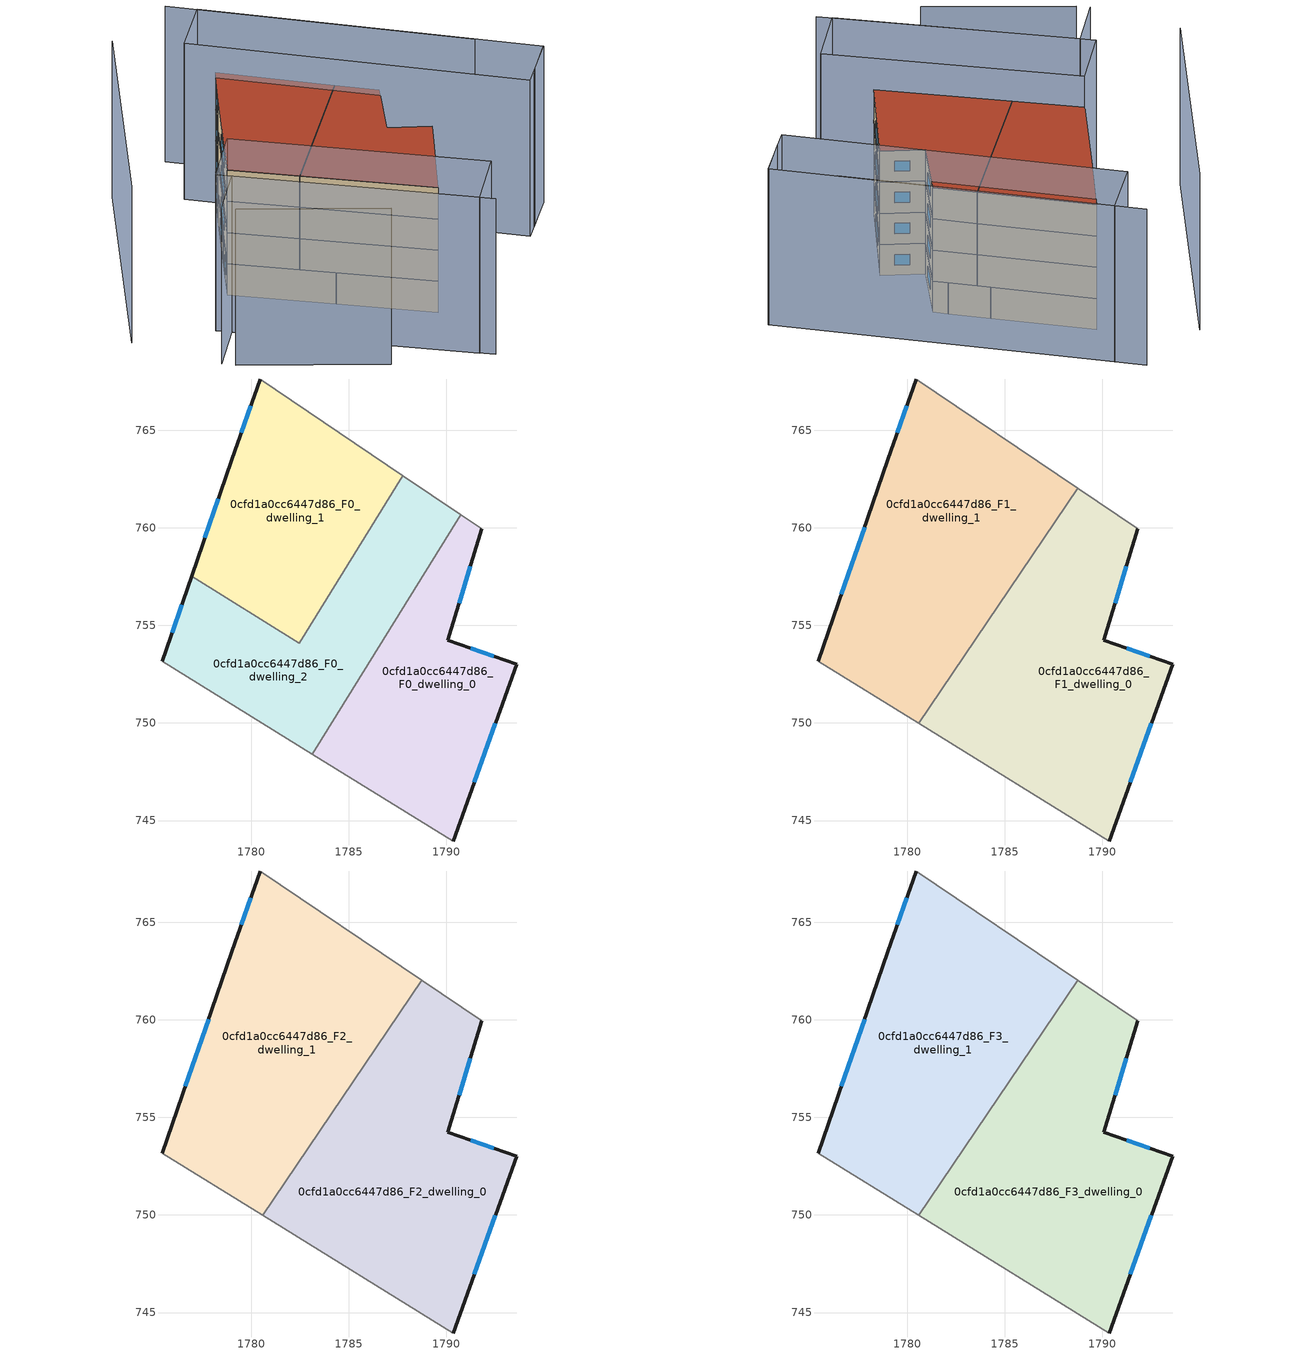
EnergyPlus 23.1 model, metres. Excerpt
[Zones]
0cfd1a0cc6447d86_F0_dwelling_0
 floor ground (EU_floor_Construction): 1791.81,759.95 1790.08,754.23 1793.6,753.01 1790.34,743.95 1783.14,748.41 1790.73,760.68 z0
 wall outside (EU_wall_Construction): 1790.34,743.95 1793.6,753.01 1790.08,754.23 1791.81,759.95 z0:3
 wall adiabatic (EU_wall_Construction): 1783.14,748.41 1790.34,743.95 / 1791.81,759.95 1790.73,760.68 z0:3
 wall to 0cfd1a0cc6447d86_F0_dwelling_2 (EU_wall_Construction): 1790.73,760.68 1783.14,748.41 z0:3
 window (EU_Window_Construction): 1792.43,753.42 1791.25,753.82 / 1791.43,746.97 1792.51,749.99 / 1790.66,756.14 1791.23,758.04 z1:2
0cfd1a0cc6447d86_F0_dwelling_1
 floor ground (EU_floor_Construction): 1787.77,762.68 1782.45,754.09 1776.94,757.51 1778.99,763.48 1780.46,767.63 z0
 wall outside (EU_wall_Construction): 1780.46,767.63 1778.99,763.48 1776.94,757.51 z0:3
 wall adiabatic (EU_wall_Construction): 1787.77,762.68 1780.46,767.63 z0:3
 wall to 0cfd1a0cc6447d86_F0_dwelling_2 (EU_wall_Construction): 1776.94,757.51 1782.45,754.09 1787.77,762.68 z0:3
 window (EU_Window_Construction): 1779.97,766.25 1779.48,764.86 / 1778.31,761.49 1777.62,759.5 z1:2
0cfd1a0cc6447d86_F0_dwelling_2
 floor ground (EU_floor_Construction): 1790.73,760.68 1783.14,748.41 1775.44,753.17 1776.94,757.51 1782.45,754.09 1787.77,762.68 z0
 wall outside (EU_wall_Construction): 1776.94,757.51 1775.44,753.17 z0:3
 wall adiabatic (EU_wall_Construction): 1790.73,760.68 1787.77,762.68 / 1775.44,753.17 1783.14,748.41 z0:3
 window (EU_Window_Construction): 1776.44,756.06 1775.94,754.62 z1:2
0cfd1a0cc6447d86_F1_dwelling_0
 floor to 0cfd1a0cc6447d86_F0_dwelling_0 (EU_floor_Construction): 1791.81,759.95 1790.08,754.23 1793.6,753.01 1790.34,743.95 1783.14,748.41 1790.73,760.68 z3
 floor to 0cfd1a0cc6447d86_F0_dwelling_2 (EU_floor_Construction): 1790.73,760.68 1783.14,748.41 1780.58,749.99 1788.72,762.04 z3
 wall outside (EU_wall_Construction): 1790.34,743.95 1793.6,753.01 1790.08,754.23 1791.81,759.95 z3:6
 wall adiabatic (EU_wall_Construction): 1780.58,749.99 1790.34,743.95 / 1791.81,759.95 1788.72,762.04 z3:6
 wall to 0cfd1a0cc6447d86_F1_dwelling_1 (EU_wall_Construction): 1788.72,762.04 1780.58,749.99 z3:6
 window (EU_Window_Construction): 1791.43,746.97 1792.51,749.99 / 1790.66,756.14 1791.23,758.04 / 1792.43,753.42 1791.25,753.82 z4:5
0cfd1a0cc6447d86_F1_dwelling_1
 floor to 0cfd1a0cc6447d86_F0_dwelling_1 (EU_floor_Construction): 1787.77,762.68 1782.45,754.09 1776.94,757.51 1778.99,763.48 1780.46,767.63 z3
 floor to 0cfd1a0cc6447d86_F0_dwelling_2 (EU_floor_Construction): 1788.72,762.04 1780.58,749.99 1775.44,753.17 1776.94,757.51 1782.45,754.09 1787.77,762.68 z3
 wall outside (EU_wall_Construction): 1780.46,767.63 1778.99,763.48 1775.44,753.17 z3:6
 wall adiabatic (EU_wall_Construction): 1788.72,762.04 1780.46,767.63 / 1775.44,753.17 1780.58,749.99 z3:6
 window (EU_Window_Construction): 1779.97,766.25 1779.48,764.86 / 1777.81,760.04 1776.62,756.61 z4:5
0cfd1a0cc6447d86_F2_dwelling_0
 floor to 0cfd1a0cc6447d86_F1_dwelling_0 (EU_floor_Construction): 1791.81,759.95 1790.08,754.23 1793.6,753.01 1790.34,743.95 1780.58,749.99 1788.72,762.04 z6
 wall outside (EU_wall_Construction): 1790.34,743.95 1793.6,753.01 1790.08,754.23 1791.81,759.95 z6:9
 wall adiabatic (EU_wall_Construction): 1780.58,749.99 1790.34,743.95 / 1791.81,759.95 1788.72,762.04 z6:9
 wall to 0cfd1a0cc6447d86_F2_dwelling_1 (EU_wall_Construction): 1788.72,762.04 1780.58,749.99 z6:9
 window (EU_Window_Construction): 1791.43,746.97 1792.51,749.99 / 1790.66,756.14 1791.23,758.04 / 1792.43,753.42 1791.25,753.82 z7:8
0cfd1a0cc6447d86_F2_dwelling_1
 floor to 0cfd1a0cc6447d86_F1_dwelling_1 (EU_floor_Construction): 1788.72,762.04 1780.58,749.99 1775.44,753.17 1778.99,763.48 1780.46,767.63 z6
 wall outside (EU_wall_Construction): 1780.46,767.63 1778.99,763.48 1775.44,753.17 z6:9
 wall adiabatic (EU_wall_Construction): 1788.72,762.04 1780.46,767.63 / 1775.44,753.17 1780.58,749.99 z6:9
 window (EU_Window_Construction): 1779.97,766.25 1779.48,764.86 / 1777.81,760.04 1776.62,756.61 z7:8
0cfd1a0cc6447d86_F3_dwelling_0
 floor to 0cfd1a0cc6447d86_F2_dwelling_0 (EU_floor_Construction): 1791.81,759.95 1790.08,754.23 1793.6,753.01 1790.34,743.95 1780.58,749.99 1788.72,762.04 z9
 wall outside (EU_wall_Construction): 1790.34,743.95 1793.6,753.01 1790.08,754.23 1791.81,759.95 z9:12
 wall adiabatic (EU_wall_Construction): 1780.58,749.99 1790.34,743.95 / 1791.81,759.95 1788.72,762.04 z9:12
 wall to 0cfd1a0cc6447d86_F3_dwelling_1 (EU_wall_Construction): 1788.72,762.04 1780.58,749.99 z9:12
 window (EU_Window_Construction): 1791.43,746.97 1792.51,749.99 / 1790.66,756.14 1791.23,758.04 / 1792.43,753.42 1791.25,753.82 z10:11
 roof outside (EU_roof_Construction): 1790.34,743.95 1793.6,753.01 1790.08,754.23 1791.81,759.95 1788.72,762.04 1780.58,749.99 z12
0cfd1a0cc6447d86_F3_dwelling_1
 floor to 0cfd1a0cc6447d86_F2_dwelling_1 (EU_floor_Construction): 1788.72,762.04 1780.58,749.99 1775.44,753.17 1778.99,763.48 1780.46,767.63 z9
 wall outside (EU_wall_Construction): 1780.46,767.63 1778.99,763.48 1775.44,753.17 z9:12
 wall adiabatic (EU_wall_Construction): 1788.72,762.04 1780.46,767.63 / 1775.44,753.17 1780.58,749.99 z9:12
 window (EU_Window_Construction): 1779.97,766.25 1779.48,764.86 / 1777.81,760.04 1776.62,756.61 z10:11
 roof outside (EU_roof_Construction): 1780.58,749.99 1788.72,762.04 1780.46,767.63 1778.99,763.48 1775.44,753.17 z12
shading: 1771.87,742.81 1783.66,738.03 / 1770.89,743.42 1773.55,747.68 / 1773.55,747.68 1792.15,736.09 / 1802.76,753.28 1804.91,756.51 / 1772.67,770.87 1765.35,749.33 / 1800.17,759.71 1778.8,774.3 / 1791.03,736.78 1772.44,748.36 / 1772.44,748.36 1775.47,753.21 / 1775.47,753.21 1794.05,741.64 / 1794.05,741.64 1791.03,736.78 / 1781.01,772.79 1804.95,756.49 / 1804.95,756.49 1801.9,752.01 / 1801.9,752.01 1777.96,768.31 / 1777.96,768.31 1781.01,772.79 z0:15
[Building]
EU S2 Campaign: North Axis=0; Terrain=City; Solar Distribution=FullExterior
[Site:Location]
Bologna: Latitude=44.5; Longitude=11.25; Time Zone=1; Elevation=37
[SizingPeriod:WeatherFileDays]
AnnualSizingPeriod: Begin Month=1; Begin Day of Month=1; End Month=12; End Day of Month=31; Day of Week for Start Day=Monday; Use Weather File Daylight Saving Period=No; Use Weather File Rain and Snow Indicators=No
[MATERIAL]
EU_InternalMass_Material: Roughness=MediumRough; Thickness=0.1; Conductivity=1; Density=1800; Specific Heat=900; Thermal Absorptance=0.9; Solar Absorptance=0.7; Visible Absorptance=0.7
[MATERIAL:NOMASS] Roughness=MediumRough; Thermal Absorptance=0.9; Solar Absorptance=0.7; Visible Absorptance=0.7
Name | Thermal Resistance
EU_wall_NoMass | 0.937881
EU_roof_NoMass | 0.548572
EU_floor_NoMass | 0.71348
[WINDOWMATERIAL:SIMPLEGLAZINGSYSTEM]
EU_Window_SimpleGlazing: UFactor=4.25633; Solar Heat Gain Coefficient=0.85; Visible Transmittance=0.85
[CONSTRUCTION]
EU_wall_Construction: EU_wall_NoMass
EU_roof_Construction: EU_roof_NoMass
EU_floor_Construction: EU_floor_NoMass
EU_Window_Construction: EU_Window_SimpleGlazing
EU_InternalMass_Construction: EU_InternalMass_Material
[ZONE] Type=1; Multiplier=1; Ceiling Height=autocalculate; Floor Area=autocalculate; Part of Total Floor Area=Yes
Name | Volume
0cfd1a0cc6447d86_F0_dwelling_0 | 235.806
0cfd1a0cc6447d86_F1_dwelling_0; 0cfd1a0cc6447d86_F2_dwelling_0; 0cfd1a0cc6447d86_F3_dwelling_0 | 353.711
0cfd1a0cc6447d86_F0_dwelling_1 | 235.805
0cfd1a0cc6447d86_F1_dwelling_1; 0cfd1a0cc6447d86_F2_dwelling_1; 0cfd1a0cc6447d86_F3_dwelling_1 | 353.696
0cfd1a0cc6447d86_F0_dwelling_2 | 235.795
[INTERNALMASS] Construction=EU_InternalMass_Construction
Name | Zone or ZoneList | Surface Area
0cfd1a0cc6447d86_F0_dwelling_0_EU_InternalMass | 0cfd1a0cc6447d86_F0_dwelling_0 | 78.601
0cfd1a0cc6447d86_F0_dwelling_1_EU_InternalMass | 0cfd1a0cc6447d86_F0_dwelling_1 | 78.6012
0cfd1a0cc6447d86_F0_dwelling_2_EU_InternalMass | 0cfd1a0cc6447d86_F0_dwelling_2 | 78.5983
0cfd1a0cc6447d86_F1_dwelling_0_EU_InternalMass | 0cfd1a0cc6447d86_F1_dwelling_0 | 117.904
0cfd1a0cc6447d86_F1_dwelling_1_EU_InternalMass | 0cfd1a0cc6447d86_F1_dwelling_1 | 117.9
0cfd1a0cc6447d86_F2_dwelling_0_EU_InternalMass | 0cfd1a0cc6447d86_F2_dwelling_0 | 117.904
0cfd1a0cc6447d86_F2_dwelling_1_EU_InternalMass | 0cfd1a0cc6447d86_F2_dwelling_1 | 117.9
0cfd1a0cc6447d86_F3_dwelling_0_EU_InternalMass | 0cfd1a0cc6447d86_F3_dwelling_0 | 117.904
0cfd1a0cc6447d86_F3_dwelling_1_EU_InternalMass | 0cfd1a0cc6447d86_F3_dwelling_1 | 117.9
[OTHEREQUIPMENT] Fuel Type=Electricity; Design Level Calculation Method=Watts/Area; Power per Zone Floor Area=1; Fraction Latent=0; Fraction Radiant=0; Fraction Lost=0; Carbon Dioxide Generation Rate=0; EndUse Subcategory=EU_Step8_InternalGains
Name | Zone or ZoneList or Space or SpaceList | Schedule
EU_Step8_InternalGain_0cfd1a0cc6447d86_F0_dwelling_0_f000 | 0cfd1a0cc6447d86_F0_dwelling_0 | EU_Step8_GainSchedule_0cfd1a0cc6447d86_F0_dwelling_0_f000
EU_Step8_InternalGain_0cfd1a0cc6447d86_F0_dwelling_1_f000 | 0cfd1a0cc6447d86_F0_dwelling_1 | EU_Step8_GainSchedule_0cfd1a0cc6447d86_F0_dwelling_1_f000
EU_Step8_InternalGain_0cfd1a0cc6447d86_F0_dwelling_2_f000 | 0cfd1a0cc6447d86_F0_dwelling_2 | EU_Step8_GainSchedule_0cfd1a0cc6447d86_F0_dwelling_2_f000
EU_Step8_InternalGain_0cfd1a0cc6447d86_F1_dwelling_0_f000 | 0cfd1a0cc6447d86_F1_dwelling_0 | EU_Step8_GainSchedule_0cfd1a0cc6447d86_F1_dwelling_0_f000
EU_Step8_InternalGain_0cfd1a0cc6447d86_F1_dwelling_1_f000 | 0cfd1a0cc6447d86_F1_dwelling_1 | EU_Step8_GainSchedule_0cfd1a0cc6447d86_F1_dwelling_1_f000
EU_Step8_InternalGain_0cfd1a0cc6447d86_F2_dwelling_0_f000 | 0cfd1a0cc6447d86_F2_dwelling_0 | EU_Step8_GainSchedule_0cfd1a0cc6447d86_F2_dwelling_0_f000
EU_Step8_InternalGain_0cfd1a0cc6447d86_F2_dwelling_1_f000 | 0cfd1a0cc6447d86_F2_dwelling_1 | EU_Step8_GainSchedule_0cfd1a0cc6447d86_F2_dwelling_1_f000
EU_Step8_InternalGain_0cfd1a0cc6447d86_F3_dwelling_0_f000 | 0cfd1a0cc6447d86_F3_dwelling_0 | EU_Step8_GainSchedule_0cfd1a0cc6447d86_F3_dwelling_0_f000
EU_Step8_InternalGain_0cfd1a0cc6447d86_F3_dwelling_1_f000 | 0cfd1a0cc6447d86_F3_dwelling_1 | EU_Step8_GainSchedule_0cfd1a0cc6447d86_F3_dwelling_1_f000
[ZONEVENTILATION:DESIGNFLOWRATE] Schedule=EU_AlwaysOn; Design Flow Rate Calculation Method=AirChanges/Hour; Air Changes per Hour=0.687892; Ventilation Type=Natural; Fan Pressure Rise=0; Fan Total Efficiency=1; Constant Term Coefficient=1; Temperature Term Coefficient=0; Velocity Term Coefficient=0; Velocity Squared Term Coefficient=0; Minimum Indoor Temperature=-100; Maximum Indoor Temperature=100; Delta Temperature=-100; Minimum Outdoor Temperature=-100; Maximum Outdoor Temperature=100; Maximum Wind Speed=40
Name | Zone or ZoneList or Space or SpaceList
EU_ConstantAir_0cfd1a0cc6447d86_F0_dwelling_0 | 0cfd1a0cc6447d86_F0_dwelling_0
EU_ConstantAir_0cfd1a0cc6447d86_F0_dwelling_1 | 0cfd1a0cc6447d86_F0_dwelling_1
EU_ConstantAir_0cfd1a0cc6447d86_F0_dwelling_2 | 0cfd1a0cc6447d86_F0_dwelling_2
EU_ConstantAir_0cfd1a0cc6447d86_F1_dwelling_0 | 0cfd1a0cc6447d86_F1_dwelling_0
EU_ConstantAir_0cfd1a0cc6447d86_F1_dwelling_1 | 0cfd1a0cc6447d86_F1_dwelling_1
EU_ConstantAir_0cfd1a0cc6447d86_F2_dwelling_0 | 0cfd1a0cc6447d86_F2_dwelling_0
EU_ConstantAir_0cfd1a0cc6447d86_F2_dwelling_1 | 0cfd1a0cc6447d86_F2_dwelling_1
EU_ConstantAir_0cfd1a0cc6447d86_F3_dwelling_0 | 0cfd1a0cc6447d86_F3_dwelling_0
EU_ConstantAir_0cfd1a0cc6447d86_F3_dwelling_1 | 0cfd1a0cc6447d86_F3_dwelling_1
[HVACTEMPLATE:THERMOSTAT] Constant Heating Setpoint=20; Constant Cooling Setpoint=50
EU_HeatOnly_0cfd1a0cc6447d86_F0_dwelling_0; EU_HeatOnly_0cfd1a0cc6447d86_F0_dwelling_1; EU_HeatOnly_0cfd1a0cc6447d86_F0_dwelling_2; EU_HeatOnly_0cfd1a0cc6447d86_F1_dwelling_0; EU_HeatOnly_0cfd1a0cc6447d86_F1_dwelling_1; EU_HeatOnly_0cfd1a0cc6447d86_F2_dwelling_0; EU_HeatOnly_0cfd1a0cc6447d86_F2_dwelling_1; EU_HeatOnly_0cfd1a0cc6447d86_F3_dwelling_0; EU_HeatOnly_0cfd1a0cc6447d86_F3_dwelling_1
[HVACTEMPLATE:ZONE:IDEALLOADSAIRSYSTEM] System Availability Schedule=EU_AlwaysOn; Maximum Heating Supply Air Temperature=50; Minimum Cooling Supply Air Temperature=13; Maximum Heating Supply Air Humidity Ratio=0.0156; Minimum Cooling Supply Air Humidity Ratio=0.0077; Heating Limit=NoLimit; Cooling Limit=NoLimit; Heating Availability Schedule=EU_AlwaysOn; Cooling Availability Schedule=EU_CoolingOff; Dehumidification Control Type=ConstantSensibleHeatRatio; Cooling Sensible Heat Ratio=0.7; Dehumidification Setpoint=60; Humidification Control Type=None; Humidification Setpoint=30; Outdoor Air Method=None; Outdoor Air Flow Rate per Person=0.00944; Outdoor Air Flow Rate per Zone Floor Area=0; Outdoor Air Flow Rate per Zone=0; Demand Controlled Ventilation Type=None; Outdoor Air Economizer Type=NoEconomizer; Heat Recovery Type=None; Sensible Heat Recovery Effectiveness=0.7; Latent Heat Recovery Effectiveness=0.65
Name | Template Thermostat
0cfd1a0cc6447d86_F0_dwelling_0 | EU_HeatOnly_0cfd1a0cc6447d86_F0_dwelling_0
0cfd1a0cc6447d86_F0_dwelling_1 | EU_HeatOnly_0cfd1a0cc6447d86_F0_dwelling_1
0cfd1a0cc6447d86_F0_dwelling_2 | EU_HeatOnly_0cfd1a0cc6447d86_F0_dwelling_2
0cfd1a0cc6447d86_F1_dwelling_0 | EU_HeatOnly_0cfd1a0cc6447d86_F1_dwelling_0
0cfd1a0cc6447d86_F1_dwelling_1 | EU_HeatOnly_0cfd1a0cc6447d86_F1_dwelling_1
0cfd1a0cc6447d86_F2_dwelling_0 | EU_HeatOnly_0cfd1a0cc6447d86_F2_dwelling_0
0cfd1a0cc6447d86_F2_dwelling_1 | EU_HeatOnly_0cfd1a0cc6447d86_F2_dwelling_1
0cfd1a0cc6447d86_F3_dwelling_0 | EU_HeatOnly_0cfd1a0cc6447d86_F3_dwelling_0
0cfd1a0cc6447d86_F3_dwelling_1 | EU_HeatOnly_0cfd1a0cc6447d86_F3_dwelling_1
[SIZING:ZONE] Zone Cooling Design Supply Air Temperature Input Method=SupplyAirTemperature; Zone Cooling Design Supply Air Temperature=13; Zone Heating Design Supply Air Temperature Input Method=SupplyAirTemperature; Zone Heating Design Supply Air Temperature=50; Zone Cooling Design Supply Air Humidity Ratio=0.008; Zone Heating Design Supply Air Humidity Ratio=0.008; Cooling Design Air Flow Method=DesignDay; Cooling Design Air Flow Rate=0; Cooling Minimum Air Flow per Zone Floor Area=0.000762; Cooling Minimum Air Flow=0; Cooling Minimum Air Flow Fraction=0.2; Heating Design Air Flow Method=DesignDay; Heating Design Air Flow Rate=0; Heating Maximum Air Flow per Zone Floor Area=0.002032; Heating Maximum Air Flow=0.141576; Heating Maximum Air Flow Fraction=0.3; Account for Dedicated Outdoor Air System=No; Dedicated Outdoor Air System Control Strategy=NeutralSupplyAir; Dedicated Outdoor Air Low Setpoint Temperature for Design=autosize; Dedicated Outdoor Air High Setpoint Temperature for Design=autosize; Zone Load Sizing Method=Sensible Load Only No Latent Load; Zone Latent Cooling Design Supply Air Humidity Ratio Input Method=HumidityRatioDifference; Zone Cooling Design Supply Air Humidity Ratio Difference=0.005; Zone Latent Heating Design Supply Air Humidity Ratio Input Method=HumidityRatioDifference; Zone Humidification Design Supply Air Humidity Ratio Difference=0.005
0cfd1a0cc6447d86_F0_dwelling_0; 0cfd1a0cc6447d86_F0_dwelling_1; 0cfd1a0cc6447d86_F0_dwelling_2; 0cfd1a0cc6447d86_F1_dwelling_0; 0cfd1a0cc6447d86_F1_dwelling_1; 0cfd1a0cc6447d86_F2_dwelling_0; 0cfd1a0cc6447d86_F2_dwelling_1; 0cfd1a0cc6447d86_F3_dwelling_0; 0cfd1a0cc6447d86_F3_dwelling_1
[SCHEDULE:CONSTANT]
Name | Hourly Value
EU_AlwaysOn | 1
EU_CoolingOff | 0
[SCHEDULE:FILE] Column Number=1; Rows to Skip at Top=0; Number of Hours of Data=8760; Column Separator=Comma; Interpolate to Timestep=No; Minutes per Item=60; Adjust Schedule for Daylight Savings=Yes
Name | File
EU_Step8_GainSchedule_0cfd1a0cc6447d86_F0_dwelling_0_f000 | ../../schedules/0cfd1a0cc6447d86/0cfd1a0cc6447d86_F0_dwelling_0_f000_gain.csv
EU_Step8_GainSchedule_0cfd1a0cc6447d86_F0_dwelling_1_f000 | ../../schedules/0cfd1a0cc6447d86/0cfd1a0cc6447d86_F0_dwelling_1_f000_gain.csv
EU_Step8_GainSchedule_0cfd1a0cc6447d86_F0_dwelling_2_f000 | ../../schedules/0cfd1a0cc6447d86/0cfd1a0cc6447d86_F0_dwelling_2_f000_gain.csv
EU_Step8_GainSchedule_0cfd1a0cc6447d86_F1_dwelling_0_f000 | ../../schedules/0cfd1a0cc6447d86/0cfd1a0cc6447d86_F1_dwelling_0_f000_gain.csv
EU_Step8_GainSchedule_0cfd1a0cc6447d86_F1_dwelling_1_f000 | ../../schedules/0cfd1a0cc6447d86/0cfd1a0cc6447d86_F1_dwelling_1_f000_gain.csv
EU_Step8_GainSchedule_0cfd1a0cc6447d86_F2_dwelling_0_f000 | ../../schedules/0cfd1a0cc6447d86/0cfd1a0cc6447d86_F2_dwelling_0_f000_gain.csv
EU_Step8_GainSchedule_0cfd1a0cc6447d86_F2_dwelling_1_f000 | ../../schedules/0cfd1a0cc6447d86/0cfd1a0cc6447d86_F2_dwelling_1_f000_gain.csv
EU_Step8_GainSchedule_0cfd1a0cc6447d86_F3_dwelling_0_f000 | ../../schedules/0cfd1a0cc6447d86/0cfd1a0cc6447d86_F3_dwelling_0_f000_gain.csv
EU_Step8_GainSchedule_0cfd1a0cc6447d86_F3_dwelling_1_f000 | ../../schedules/0cfd1a0cc6447d86/0cfd1a0cc6447d86_F3_dwelling_1_f000_gain.csv
